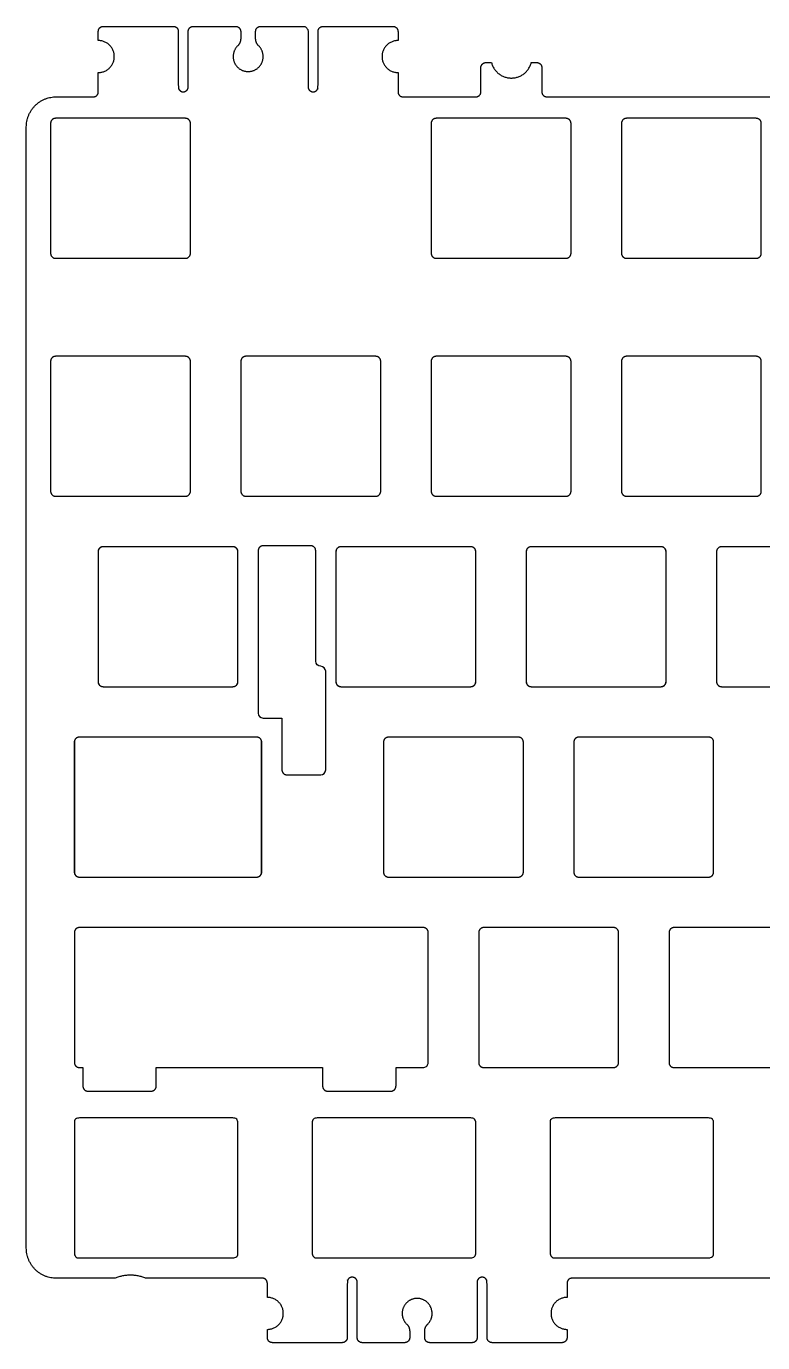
# Model space of a CAD drawing. Header units: millimetres. Extents: x 0 to 347, y 0 to 132.
# Drawn here: x 0 to 73.7, y 0 to 131.7 of the extents above; entities that cross this region are included whole.
import ezdxf

# ---------------------------------------------------------------- set-up
doc = ezdxf.new("R2010")
doc.units = ezdxf.units.MM
doc.layers.get('0').update_dxf_attribs({"color": 18, "true_color": 0x000000})
doc.layers.add('默认', color=18, linetype='Continuous', true_color=0x000000)

msp = doc.modelspace()

# ---------------------------------------------------------------- linework, layer by layer
at = {"color": 7, "true_color": 0xffffff}
for points in [[(21.19, 21.98, 0.162261), (21.06, 22.36, 0.189272), (20.89, 22.46, 0.045858), (20.69, 22.48), (13, 22.48), (5.31, 22.48, 0.162126), (4.93, 22.36, 0.188526), (4.82, 22.18, 0.044836), (4.81, 21.98), (4.81, 15.48), (4.81, 8.98, 0.162261), (4.93, 8.61, 0.189272), (5.1, 8.5, 0.045858), (5.31, 8.48), (13, 8.48), (20.69, 8.48, 0.162126), (21.06, 8.61, 0.188526), (21.17, 8.78, 0.044836), (21.19, 8.98), (21.19, 15.48), (21.19, 21.98)], [(28.62, 8.98, 0.162261), (28.74, 8.61, 0.189272), (28.92, 8.5, 0.045858), (29.12, 8.48), (36.81, 8.48), (44.5, 8.48, 0.162126), (44.87, 8.61, 0.188526), (44.98, 8.78, 0.044836), (45, 8.98), (45, 15.48), (45, 21.98, 0.162261), (44.87, 22.36, 0.189272), (44.7, 22.46, 0.045858), (44.5, 22.48), (36.81, 22.48), (29.12, 22.48, 0.162126), (28.74, 22.36, 0.188526), (28.64, 22.18, 0.044836), (28.62, 21.98), (28.62, 15.48), (28.62, 8.98)], [(68.81, 21.98, 0.162261), (68.69, 22.36, 0.189272), (68.51, 22.46, 0.045858), (68.31, 22.48), (60.62, 22.48), (52.93, 22.48, 0.162126), (52.56, 22.36, 0.188771), (52.45, 22.18, 0.044983), (52.43, 21.98), (52.43, 15.48), (52.43, 8.98, 0.162261), (52.56, 8.61, 0.189272), (52.73, 8.5, 0.045858), (52.93, 8.48), (60.62, 8.48), (68.31, 8.48, 0.162126), (68.69, 8.61, 0.188771), (68.79, 8.78, 0.044983), (68.81, 8.98), (68.81, 15.48), (68.81, 21.98)]]:
    msp.add_lwpolyline(points, format="xyb", dxfattribs=at)
at = {"layer": '默认', "color": 7}
for p, q in [((7.21, 125.14), (7.21, 127.07)), ((37.21, 127.07), (37.21, 125.14)), ((45.51, 125.14), (45.51, 127.57)), ((51.61, 127.57), (51.61, 125.14)), ((0, 9.45), (0, 121.64)), ((23.21, 79.23), (23.21, 62.99)), ((24.13, 4.53), (24.13, 5.95)), ((54.13, 5.95), (54.13, 4.53))]:
    msp.add_line(p, q, dxfattribs=at)
for points in [[(28.97, 68.17), (28.97, 79.23)], [(29.97, 57.31), (29.97, 67.17)], [(23.71, 62.49), (25.59, 62.49), (25.59, 57.31)], [(26.09, 56.81), (29.47, 56.81)], [(5.31, 27.53), (5.66, 27.53), (5.66, 25.68)], [(29.66, 27.53), (29.66, 25.68)]]:
    msp.add_lwpolyline(points, dxfattribs=at)
at = {"layer": '默认', "color": 7, "extrusion": (0, 0, -1)}
msp.add_arc((-29.47, 68.17), 0.5, 270.0301, 0, dxfattribs=at)
at = {"layer": '默认', "color": 7}
for centre, start, end in [((29.47, 67.17), 0, 89.9699), ((23.71, 62.99), 180, 270), ((29.47, 57.31), 270, 0)]:
    msp.add_arc(centre, 0.5, start, end, dxfattribs=at)
for points, weights, knots in [([(22.96, 131.19), (22.96, 131.4), (23.11, 131.55), (23.26, 131.69), (23.46, 131.69), (25.67, 131.69), (27.71, 131.69), (28.21, 131.69), (28.21, 131.19), (28.21, 129.65), (28.21, 125.64)], [1, 0.923804026725, 1, 0.923804026725, 1, 1, 1, 0.707107589194, 1, 1, 1], [191.230616, 191.230616, 191.230616, 191.623512, 191.623512, 192.016408, 192.016408, 196.104558, 196.104558, 196.889955, 196.889955, 200.895634, 200.895634, 200.895634]), ([(7.21, 131.19), (7.21, 131.4), (7.36, 131.55), (7.51, 131.69), (7.71, 131.69)], [1, 0.92387948544, 1, 0.92387948544, 1], [157.6837501, 157.6837501, 157.6837501, 158.0764493, 158.0764493, 158.4691485, 158.4691485, 158.4691485]), ([(14.71, 131.69), (14.92, 131.69), (15.07, 131.55), (15.21, 131.4), (15.21, 131.19)], [1, 0.923879360966, 1, 0.923879360966, 1], [165.4691386, 165.4691386, 165.4691386, 165.8618381, 165.8618381, 166.2545377, 166.2545377, 166.2545377]), ([(15.21, 131.19), (15.21, 129.65), (15.21, 125.64), (15.21, 125.43), (15.36, 125.29), (15.51, 125.14), (15.71, 125.14), (16.21, 125.14), (16.21, 125.64)], [1, 1, 1, 0.923879313885, 1, 0.923879313885, 1, 0.707107589127, 1], [166.254538, 166.254538, 166.254538, 170.260212, 170.260212, 170.652911, 170.652911, 171.045611, 171.045611, 171.831008, 171.831008, 171.831008]), ([(16.21, 125.64), (16.21, 129.65), (16.21, 131.19), (16.21, 131.69), (16.71, 131.69)], [1, 1, 1, 0.707106931179, 1], [171.831008, 171.831008, 171.831008, 175.836685, 175.836685, 176.622083, 176.622083, 176.622083]), ([(28.21, 125.64), (28.21, 125.14), (28.71, 125.14), (28.92, 125.14), (29.07, 125.29), (29.21, 125.43), (29.21, 125.64), (29.21, 129.65), (29.21, 131.19)], [1, 0.707107589127, 1, 0.923879313885, 1, 0.923879313885, 1, 1, 1], [200.895634, 200.895634, 200.895634, 201.681031, 201.681031, 202.07373, 202.07373, 202.46643, 202.46643, 206.472104, 206.472104, 206.472104]), ([(29.21, 131.19), (29.21, 131.4), (29.36, 131.55), (29.51, 131.69), (29.71, 131.69)], [1, 0.923879313893, 1, 0.923879313893, 1], [206.4721042, 206.4721042, 206.4721042, 206.8648038, 206.8648038, 207.2575035, 207.2575035, 207.2575035]), ([(7.21, 127.07), (8.81, 127.07), (8.81, 128.67), (8.81, 130.27), (7.21, 130.27)], [1, 0.707106781187, 1, 0.707106781187, 1], [151.230364, 151.230364, 151.230364, 153.743638, 153.743638, 156.256912, 156.256912, 156.256912]), ([(21.16, 129.74), (20.44, 129.03), (20.82, 128.1), (21.2, 127.17), (22.21, 127.17), (23.22, 127.17), (23.6, 128.1), (23.98, 129.03), (23.26, 129.74)], [1, 0.830077996868, 1, 0.830077996868, 1, 0.830077996868, 1, 0.830077996868, 1], [182.816472, 182.816472, 182.816472, 184.591119, 184.591119, 186.365765, 186.365765, 188.140411, 188.140411, 189.915058, 189.915058, 189.915058]), ([(37.21, 130.27), (35.61, 130.27), (35.61, 128.67), (35.61, 127.07), (37.21, 127.07)], [1, 0.707109321085, 1.00000718393, 0.707109321085, 1], [216.46973, 216.46973, 216.46973, 218.983004, 218.983004, 221.496278, 221.496278, 221.496278]), ([(46.57, 128.07), (46.96, 126.52), (48.56, 126.52), (50.16, 126.52), (50.55, 128.07)], [1, 0.82280332895, 1.08851835464, 0.82280332895, 1], [236.501871, 236.501871, 236.501871, 239.185638, 239.185638, 241.869405, 241.869405, 241.869405]), ([(24.13, 5.95), (24.13, 6.16), (23.98, 6.31), (23.83, 6.45), (23.63, 6.45)], [1, 0.923879131434, 1, 0.923879443408, 0.999999376055], [1.4267837, 1.4267837, 1.4267837, 1.8194846, 1.8194846, 2.2121839, 2.2121839, 2.2121839]), ([(33.13, 6.05), (33.13, 6.55), (32.63, 6.55), (32.42, 6.55), (32.27, 6.41), (32.13, 6.26), (32.13, 6.05), (32.13, 2.05), (32.13, 0.5)], [1, 0.707107589127, 1, 0.923879313885, 1, 0.923879313885, 1, 1, 1], [1207.157707, 1207.157707, 1207.157707, 1207.943104, 1207.943104, 1208.335804, 1208.335804, 1208.728504, 1208.728504, 1212.734178, 1212.734178, 1212.734178]), ([(33.63, 0), (33.13, 0), (33.13, 0.5), (33.13, 2.05), (33.13, 6.05)], [1, 0.707107589089, 1, 1, 1], [1202.366632, 1202.366632, 1202.366632, 1203.152029, 1203.152029, 1207.157707, 1207.157707, 1207.157707]), ([(45.13, 6.05), (45.13, 2.05), (45.13, 0.5), (45.13, 0), (44.63, 0)], [1, 1, 1, 0.707106931198, 1], [1177.770129, 1177.770129, 1177.770129, 1181.775806, 1181.775806, 1182.561204, 1182.561204, 1182.561204]), ([(46.13, 0.5), (46.13, 2.05), (46.13, 6.05), (46.13, 6.26), (45.98, 6.41), (45.83, 6.55), (45.63, 6.55), (45.13, 6.55), (45.13, 6.05)], [1, 1, 1, 0.923879313885, 1, 0.923879313885, 1, 0.707107589127, 1], [1172.193659, 1172.193659, 1172.193659, 1176.199332, 1176.199332, 1176.592032, 1176.592032, 1176.984732, 1176.984732, 1177.770129, 1177.770129, 1177.770129]), ([(24.13, 1.33), (25.73, 1.33), (25.73, 2.93), (25.73, 4.53), (24.13, 4.53)], [1, 0.707111860992, 1.00001436791, 0.707111860992, 1], [1221.901393, 1221.901393, 1221.901393, 1224.414667, 1224.414667, 1226.927941, 1226.927941, 1226.927941]), ([(40.18, 1.86), (40.9, 2.56), (40.51, 3.49), (40.13, 4.43), (39.13, 4.43), (38.12, 4.43), (37.74, 3.49), (37.36, 2.56), (38.08, 1.86)], [1, 0.830077996868, 1, 0.830077996869, 1, 0.830077996869, 1, 0.830077996869, 1], [1188.91708, 1188.91708, 1188.91708, 1190.691727, 1190.691727, 1192.466373, 1192.466373, 1194.241019, 1194.241019, 1196.015666, 1196.015666, 1196.015666]), ([(54.13, 4.53), (52.53, 4.53), (52.53, 2.93), (52.53, 1.33), (54.13, 1.33)], [1, 0.707109321085, 1.00000718393, 0.707109321085, 1], [1157.999895, 1157.999895, 1157.999895, 1160.513169, 1160.513169, 1163.026444, 1163.026444, 1163.026444]), ([(32.13, 0.5), (32.13, 0.29), (31.98, 0.15), (31.83, 0), (31.63, 0)], [1, 0.923879313896, 1, 0.923879313896, 1], [1212.7341777, 1212.7341777, 1212.7341777, 1213.1268774, 1213.1268774, 1213.519577, 1213.519577, 1213.519577]), ([(38.38, 0.5), (38.38, 0.29), (38.23, 0.15), (38.08, 0), (37.88, 0)], [1, 0.923804026725, 1, 0.923804026725, 1], [1197.3312236, 1197.3312236, 1197.3312236, 1197.72412, 1197.72412, 1198.1170163, 1198.1170163, 1198.1170163]), ([(46.63, 0), (46.42, 0), (46.27, 0.15), (46.13, 0.29), (46.13, 0.5)], [1, 0.923879360961, 1, 0.923879360961, 1], [1171.4082595, 1171.4082595, 1171.4082595, 1171.800959, 1171.800959, 1172.1936586, 1172.1936586, 1172.1936586]), ([(54.13, 0.5), (54.13, 0.29), (53.98, 0.15), (53.83, 0), (53.63, 0)], [1, 0.923879485441, 1, 0.923879485441, 1], [1163.6228709, 1163.6228709, 1163.6228709, 1164.0155701, 1164.0155701, 1164.4082693, 1164.4082693, 1164.4082693])]:
    msp.add_rational_spline(points, weights, degree=2, knots=knots, dxfattribs=at)
for points, degree in [([(7.21, 130.27), (7.21, 130.73), (7.21, 131.19)], 2), ([(7.71, 131.69), (11.21, 131.69), (14.71, 131.69)], 2), ([(21.46, 131.19), (21.46, 130.82), (21.46, 130.45)], 2), ([(22.96, 130.45), (22.96, 130.82), (22.96, 131.19)], 2), ([(29.71, 131.69), (33.21, 131.69), (36.71, 131.69)], 2), ([(37.21, 131.19), (37.21, 130.73), (37.21, 130.27)], 2), ([(46.01, 128.07), (46.29, 128.07), (46.57, 128.07)], 2), ([(50.55, 128.07), (50.83, 128.07), (51.11, 128.07)], 2), ([(3, 124.64), (4.55, 124.64), (6.71, 124.64)], 2), ([(15.93, 122.49), (9.43, 122.49), (2.93, 122.49)], 2), ([(54.03, 122.49), (47.53, 122.49), (41.03, 122.49)], 2), ([(73.08, 122.49), (66.58, 122.49), (60.08, 122.49)], 2), ([(2.43, 121.99), (2.43, 115.49), (2.43, 108.99)], 2), ([(16.43, 108.99), (16.43, 115.49), (16.43, 121.99)], 2), ([(40.53, 121.99), (40.53, 115.49), (40.53, 108.99)], 2), ([(54.53, 108.99), (54.53, 115.49), (54.53, 121.99)], 2), ([(59.58, 121.99), (59.58, 115.49), (59.58, 108.99)], 2), ([(73.58, 108.99), (73.58, 115.49), (73.58, 121.99)], 2), ([(2.93, 108.49), (9.43, 108.49), (15.93, 108.49)], 2), ([(41.03, 108.49), (47.53, 108.49), (54.03, 108.49)], 2), ([(60.08, 108.49), (66.58, 108.49), (73.08, 108.49)], 2), ([(2.43, 98.18), (2.43, 91.68), (2.43, 85.18)], 2), ([(15.93, 98.68), (9.43, 98.68), (2.93, 98.68)], 2), ([(16.43, 85.18), (16.43, 91.68), (16.43, 98.18)], 2), ([(21.48, 98.18), (21.48, 91.68), (21.48, 85.18)], 2), ([(34.98, 98.68), (28.48, 98.68), (21.98, 98.68)], 2), ([(35.48, 85.18), (35.48, 91.68), (35.48, 98.18)], 2), ([(40.53, 98.18), (40.53, 91.68), (40.53, 85.18)], 2), ([(54.03, 98.68), (47.53, 98.68), (41.03, 98.68)], 2), ([(54.53, 85.18), (54.53, 91.68), (54.53, 98.18)], 2), ([(59.58, 98.18), (59.58, 91.68), (59.58, 85.18)], 2), ([(73.08, 98.68), (66.58, 98.68), (60.08, 98.68)], 2), ([(73.58, 85.18), (73.58, 91.68), (73.58, 98.18)], 2), ([(2.93, 84.68), (9.43, 84.68), (15.93, 84.68)], 2), ([(21.98, 84.68), (28.48, 84.68), (34.98, 84.68)], 2), ([(41.03, 84.68), (47.53, 84.68), (54.03, 84.68)], 2), ([(60.08, 84.68), (66.58, 84.68), (73.08, 84.68)], 2), ([(7.18, 79.13), (7.18, 72.63), (7.18, 66.13)], 2), ([(7.19, 79.13), (7.19, 72.63), (7.19, 66.13)], 2), ([(20.68, 79.63), (14.18, 79.63), (7.68, 79.63)], 2), ([(20.69, 79.63), (14.19, 79.63), (7.69, 79.63)], 2), ([(21.18, 66.13), (21.18, 72.63), (21.18, 79.13)], 2), ([(21.19, 66.13), (21.19, 72.63), (21.19, 79.13)], 2), ([(28.47, 79.73), (26.09, 79.73), (23.71, 79.73)], 2), ([(30.99, 79.13), (30.99, 72.63), (30.99, 66.13)], 2), ([(31, 79.13), (31, 72.63), (31, 66.13)], 2), ([(44.49, 79.63), (37.99, 79.63), (31.49, 79.63)], 2), ([(44.5, 79.63), (38, 79.63), (31.5, 79.63)], 2), ([(44.99, 66.13), (44.99, 72.63), (44.99, 79.13)], 2), ([(45, 66.13), (45, 72.63), (45, 79.13)], 2), ([(50.04, 79.13), (50.04, 72.63), (50.04, 66.13)], 2), ([(50.05, 79.13), (50.05, 72.63), (50.05, 66.13)], 2), ([(63.54, 79.63), (57.04, 79.63), (50.54, 79.63)], 2), ([(63.55, 79.63), (57.05, 79.63), (50.55, 79.63)], 2), ([(64.04, 66.13), (64.04, 72.63), (64.04, 79.13)], 2), ([(64.05, 66.13), (64.05, 72.63), (64.05, 79.13)], 2), ([(69.1, 79.13), (69.1, 72.63), (69.1, 66.13)], 2), ([(82.6, 79.63), (76.1, 79.63), (69.6, 79.63)], 2), ([(7.68, 65.63), (14.18, 65.63), (20.68, 65.63)], 2), ([(7.69, 65.63), (14.19, 65.63), (20.69, 65.63)], 2), ([(31.49, 65.63), (37.99, 65.63), (44.49, 65.63)], 2), ([(31.5, 65.63), (38, 65.63), (44.5, 65.63)], 2), ([(50.54, 65.63), (57.04, 65.63), (63.54, 65.63)], 2), ([(50.55, 65.63), (57.05, 65.63), (63.55, 65.63)], 2), ([(69.6, 65.63), (76.1, 65.63), (82.6, 65.63)], 2), ([(23.07, 60.58), (14.19, 60.58), (5.31, 60.58)], 2), ([(49.26, 60.58), (42.76, 60.58), (36.26, 60.58)], 2), ([(68.31, 60.58), (61.81, 60.58), (55.31, 60.58)], 2), ([(4.8, 60.08), (4.8, 53.58), (4.8, 47.08)], 2), ([(4.81, 60.08), (4.81, 53.58), (4.81, 47.08)], 2), ([(23.06, 60.58), (14.18, 60.58), (5.3, 60.58)], 2), ([(23.56, 47.08), (23.56, 53.58), (23.56, 60.08)], 2), ([(23.57, 47.08), (23.57, 53.58), (23.57, 60.08)], 2), ([(35.76, 60.08), (35.76, 53.58), (35.76, 47.08)], 2), ([(35.76, 60.08), (35.76, 53.58), (35.76, 47.08)], 2), ([(49.26, 60.58), (42.76, 60.58), (36.26, 60.58)], 2), ([(49.76, 47.08), (49.76, 53.58), (49.76, 60.08)], 2), ([(49.76, 47.08), (49.76, 53.58), (49.76, 60.08)], 2), ([(54.81, 60.08), (54.81, 53.58), (54.81, 47.08)], 2), ([(54.81, 60.08), (54.81, 53.58), (54.81, 47.08)], 2), ([(68.81, 47.08), (68.81, 53.58), (68.81, 60.08)], 2), ([(5.3, 46.58), (14.18, 46.58), (23.06, 46.58)], 2), ([(5.31, 46.58), (14.19, 46.58), (23.07, 46.58)], 2), ([(36.26, 46.58), (42.76, 46.58), (49.26, 46.58)], 2), ([(36.26, 46.58), (42.76, 46.58), (49.26, 46.58)], 2), ([(55.31, 46.58), (61.81, 46.58), (68.31, 46.58)], 2), ([(4.81, 41.03), (4.81, 36.7), (4.81, 32.36), (4.81, 28.03)], 3), ([(40.24, 28.03), (40.24, 32.36), (40.24, 36.7), (40.24, 41.03)], 3), ([(45.29, 41.03), (45.29, 34.53), (45.29, 28.03)], 2), ([(58.79, 41.53), (52.29, 41.53), (45.79, 41.53)], 2), ([(59.29, 28.03), (59.29, 34.53), (59.29, 41.03)], 2), ([(64.34, 41.03), (64.34, 34.53), (64.34, 28.03)], 2), ([(77.84, 41.53), (71.34, 41.53), (64.84, 41.53)], 2), ([(13.01, 25.68), (13.01, 26.3), (13.01, 26.91), (13.01, 27.53)], 3), ([(37.01, 25.68), (37.01, 26.3), (37.01, 26.91), (37.01, 27.53)], 3), ([(45.79, 27.53), (52.29, 27.53), (58.79, 27.53)], 2), ([(64.84, 27.53), (71.34, 27.53), (77.84, 27.53)], 2), ([(6.18, 25.16), (8.28, 25.16), (10.38, 25.16), (12.48, 25.16)], 3), ([(30.18, 25.16), (32.28, 25.16), (34.38, 25.16), (36.48, 25.16)], 3), ([(23.63, 6.45), (17.78, 6.45), (11.94, 6.45)], 2), ([(99.55, 6.45), (77.09, 6.45), (54.63, 6.45)], 2), ([(24.13, 0.5), (24.13, 0.91), (24.13, 1.33)], 2), ([(54.13, 1.33), (54.13, 0.91), (54.13, 0.5)], 2), ([(31.63, 0), (28.13, 0), (24.63, 0)], 2), ([(38.38, 1.14), (38.38, 0.82), (38.38, 0.5)], 2), ([(39.88, 0.5), (39.88, 0.82), (39.88, 1.14)], 2), ([(44.63, 0), (42.5, 0), (40.38, 0)], 2), ([(53.63, 0), (50.13, 0), (46.63, 0)], 2)]:
    msp.add_open_spline(points, degree=degree, dxfattribs=at)
at = {"layer": '默认', "color": 7, "extrusion": (-1.765e-13, -9.7653e-08, -1)}
msp.add_open_spline([(16.71, 131.69), (18.76, 131.69), (20.96, 131.69)], degree=2, dxfattribs=at)
at = {"layer": '默认', "color": 7}
for points, weights, degree in [([(20.96, 131.69), (21.46, 131.69), (21.46, 131.19)], [1, 0.70710739093, 1], 2), ([(21.46, 130.45), (21.46, 130.03), (21.16, 129.74)], [1, 0.921954445729, 1], 2), ([(23.26, 129.74), (22.96, 130.03), (22.96, 130.45)], [1, 0.921954445729, 1], 2), ([(36.71, 131.69), (37.21, 131.69), (37.21, 131.19)], [1, 0.707106781185, 1], 2), ([(45.51, 127.57), (45.51, 128.07), (46.01, 128.07)], [1, 0.707106781196, 1], 2), ([(51.11, 128.07), (51.61, 128.07), (51.61, 127.57)], [1, 0.707106781188, 1], 2), ([(6.71, 124.64), (7.21, 124.64), (7.21, 125.14)], [1, 0.707106781264, 1], 2), ([(37.21, 125.14), (37.21, 124.64), (37.71, 124.64)], [1, 0.707106777826, 1], 2), ([(45.01, 124.64), (45.51, 124.64), (45.51, 125.14)], [1, 0.707106778366, 1], 2), ([(51.61, 125.14), (51.61, 124.64), (52.11, 124.64)], [1, 0.707106784968, 1], 2), ([(0, 121.64), (0, 124.64), (3, 124.64)], [1, 0.707106781185, 1], 2), ([(2.93, 122.49), (2.43, 122.49), (2.43, 121.99)], [1, 0.707106781187, 1], 2), ([(16.43, 121.99), (16.43, 122.49), (15.93, 122.49)], [1, 0.707106781187, 1], 2), ([(41.03, 122.49), (40.53, 122.49), (40.53, 121.99)], [1, 0.707106781187, 1], 2), ([(54.53, 121.99), (54.53, 122.49), (54.03, 122.49)], [1, 0.707106781187, 1], 2), ([(60.08, 122.49), (59.58, 122.49), (59.58, 121.99)], [1, 0.707106781187, 1], 2), ([(73.58, 121.99), (73.58, 122.49), (73.08, 122.49)], [1, 0.707106781187, 1], 2), ([(2.43, 108.99), (2.43, 108.49), (2.93, 108.49)], [1, 0.707106781187, 1], 2), ([(15.93, 108.49), (16.43, 108.49), (16.43, 108.99)], [1, 0.707106781187, 1], 2), ([(40.53, 108.99), (40.53, 108.49), (41.03, 108.49)], [1, 0.707106781187, 1], 2), ([(54.03, 108.49), (54.53, 108.49), (54.53, 108.99)], [1, 0.707106781187, 1], 2), ([(59.58, 108.99), (59.58, 108.49), (60.08, 108.49)], [1, 0.707106781187, 1], 2), ([(73.08, 108.49), (73.58, 108.49), (73.58, 108.99)], [1, 0.707106781187, 1], 2), ([(2.93, 98.68), (2.43, 98.68), (2.43, 98.18)], [1, 0.707106781187, 1], 2), ([(16.43, 98.18), (16.43, 98.68), (15.93, 98.68)], [1, 0.707106781187, 1], 2), ([(21.98, 98.68), (21.48, 98.68), (21.48, 98.18)], [1, 0.707106781187, 1], 2), ([(35.48, 98.18), (35.48, 98.68), (34.98, 98.68)], [1, 0.707106781189, 1], 2), ([(41.03, 98.68), (40.53, 98.68), (40.53, 98.18)], [1, 0.707106781187, 1], 2), ([(54.53, 98.18), (54.53, 98.68), (54.03, 98.68)], [1, 0.707106781187, 1], 2), ([(60.08, 98.68), (59.58, 98.68), (59.58, 98.18)], [1, 0.707106781187, 1], 2), ([(73.58, 98.18), (73.58, 98.68), (73.08, 98.68)], [1, 0.707106781188, 1], 2), ([(2.43, 85.18), (2.43, 84.68), (2.93, 84.68)], [1, 0.707106781184, 1], 2), ([(15.93, 84.68), (16.43, 84.68), (16.43, 85.18)], [1, 0.707106781185, 1], 2), ([(21.48, 85.18), (21.48, 84.68), (21.98, 84.68)], [1, 0.707106781186, 1], 2), ([(34.98, 84.68), (35.48, 84.68), (35.48, 85.18)], [1, 0.707106781186, 1], 2), ([(40.53, 85.18), (40.53, 84.68), (41.03, 84.68)], [1, 0.707106781186, 1], 2), ([(54.03, 84.68), (54.53, 84.68), (54.53, 85.18)], [1, 0.707106781188, 1], 2), ([(59.58, 85.18), (59.58, 84.68), (60.08, 84.68)], [1, 0.707106781186, 1], 2), ([(73.08, 84.68), (73.58, 84.68), (73.58, 85.18)], [1, 0.707106781188, 1], 2), ([(7.68, 79.63), (7.18, 79.63), (7.18, 79.13)], [1, 0.707106781187, 1], 2), ([(7.69, 79.63), (7.19, 79.63), (7.19, 79.13)], [1, 0.707106781187, 1], 2), ([(21.18, 79.13), (21.18, 79.63), (20.68, 79.63)], [1, 0.707106781188, 1], 2), ([(21.19, 79.13), (21.19, 79.63), (20.69, 79.63)], [1, 0.707106781188, 1], 2), ([(23.71, 79.73), (23.21, 79.73), (23.21, 79.23)], [1, 0.707106781187, 1], 2), ([(28.97, 79.23), (28.97, 79.73), (28.47, 79.73)], [1, 0.707106781187, 1], 2), ([(31.49, 79.63), (30.99, 79.63), (30.99, 79.13)], [1, 0.707106781187, 1], 2), ([(31.5, 79.63), (31, 79.63), (31, 79.13)], [1, 0.707106781187, 1], 2), ([(44.99, 79.13), (44.99, 79.63), (44.49, 79.63)], [1, 0.707106781189, 1], 2), ([(45, 79.13), (45, 79.63), (44.5, 79.63)], [1, 0.707106781189, 1], 2), ([(50.54, 79.63), (50.04, 79.63), (50.04, 79.13)], [1, 0.707106781187, 1], 2), ([(50.55, 79.63), (50.05, 79.63), (50.05, 79.13)], [1, 0.707106781187, 1], 2), ([(64.04, 79.13), (64.04, 79.63), (63.54, 79.63)], [1, 0.707106781187, 1], 2), ([(64.05, 79.13), (64.05, 79.63), (63.55, 79.63)], [1, 0.707106781187, 1], 2), ([(69.6, 79.63), (69.1, 79.63), (69.1, 79.13)], [1, 0.707106781186, 1], 2), ([(7.18, 66.13), (7.18, 65.63), (7.68, 65.63)], [1, 0.707106781184, 1], 2), ([(7.19, 66.13), (7.19, 65.63), (7.69, 65.63)], [1, 0.707106781184, 1], 2), ([(20.68, 65.63), (21.18, 65.63), (21.18, 66.13)], [1, 0.707106781188, 1], 2), ([(20.69, 65.63), (21.19, 65.63), (21.19, 66.13)], [1, 0.707106781188, 1], 2), ([(30.99, 66.13), (30.99, 65.63), (31.49, 65.63)], [1, 0.707106781186, 1], 2), ([(31, 66.13), (31, 65.63), (31.5, 65.63)], [1, 0.707106781186, 1], 2), ([(44.49, 65.63), (44.99, 65.63), (44.99, 66.13)], [1, 0.707106781187, 1], 2), ([(44.5, 65.63), (45, 65.63), (45, 66.13)], [1, 0.707106781187, 1], 2), ([(50.04, 66.13), (50.04, 65.63), (50.54, 65.63)], [1, 0.707106781185, 1], 2), ([(50.05, 66.13), (50.05, 65.63), (50.55, 65.63)], [1, 0.707106781185, 1], 2), ([(63.54, 65.63), (64.04, 65.63), (64.04, 66.13)], [1, 0.707106781185, 1], 2), ([(63.55, 65.63), (64.05, 65.63), (64.05, 66.13)], [1, 0.707106781185, 1], 2), ([(69.1, 66.13), (69.1, 65.63), (69.6, 65.63)], [1, 0.707106781186, 1], 2), ([(5.31, 60.58), (4.81, 60.58), (4.81, 60.08)], [1, 0.707106781186, 1], 2), ([(23.57, 60.08), (23.57, 60.58), (23.07, 60.58)], [1, 0.707106781186, 1], 2), ([(36.26, 60.58), (35.76, 60.58), (35.76, 60.08)], [1, 0.707106781187, 1], 2), ([(49.76, 60.08), (49.76, 60.58), (49.26, 60.58)], [1, 0.707106781187, 1], 2), ([(55.31, 60.58), (54.81, 60.58), (54.81, 60.08)], [1, 0.707106781186, 1], 2), ([(68.81, 60.08), (68.81, 60.58), (68.31, 60.58)], [1, 0.707106781188, 1], 2), ([(5.3, 60.58), (4.8, 60.58), (4.8, 60.08)], [1, 0.707106781186, 1], 2), ([(23.56, 60.08), (23.56, 60.58), (23.06, 60.58)], [1, 0.707106781186, 1], 2), ([(36.26, 60.58), (35.76, 60.58), (35.76, 60.08)], [1, 0.707106781187, 1], 2), ([(49.76, 60.08), (49.76, 60.58), (49.26, 60.58)], [1, 0.707106781187, 1], 2), ([(55.31, 60.58), (54.81, 60.58), (54.81, 60.08)], [1, 0.707106781186, 1], 2), ([(25.59, 57.31), (25.59, 56.81), (26.09, 56.81)], [1, 0.707106781187, 1], 2), ([(4.8, 47.08), (4.8, 46.58), (5.3, 46.58)], [1, 0.707106781188, 1], 2), ([(4.81, 47.08), (4.81, 46.58), (5.31, 46.58)], [1, 0.707106781188, 1], 2), ([(23.06, 46.58), (23.56, 46.58), (23.56, 47.08)], [1, 0.707106781189, 1], 2), ([(23.07, 46.58), (23.57, 46.58), (23.57, 47.08)], [1, 0.707106781189, 1], 2), ([(35.76, 47.08), (35.76, 46.58), (36.26, 46.58)], [1, 0.707106781186, 1], 2), ([(35.76, 47.08), (35.76, 46.58), (36.26, 46.58)], [1, 0.707106781186, 1], 2), ([(49.26, 46.58), (49.76, 46.58), (49.76, 47.08)], [1, 0.707106781187, 1], 2), ([(49.26, 46.58), (49.76, 46.58), (49.76, 47.08)], [1, 0.707106781187, 1], 2), ([(54.81, 47.08), (54.81, 46.58), (55.31, 46.58)], [1, 0.707106781186, 1], 2), ([(54.81, 47.08), (54.81, 46.58), (55.31, 46.58)], [1, 0.707106781186, 1], 2), ([(68.31, 46.58), (68.81, 46.58), (68.81, 47.08)], [1, 0.707106781187, 1], 2), ([(5.31, 41.53), (5.01, 41.53), (4.81, 41.32), (4.81, 41.03)], [1, 0.804737854126, 0.804737854126, 1], 3), ([(40.24, 41.03), (40.24, 41.32), (40.03, 41.53), (39.74, 41.53)], [1, 0.804737854125, 0.804737854125, 1], 3), ([(45.79, 41.53), (45.29, 41.53), (45.29, 41.03)], [1, 0.707106781188, 1], 2), ([(59.29, 41.03), (59.29, 41.53), (58.79, 41.53)], [1, 0.707106781189, 1], 2), ([(64.84, 41.53), (64.34, 41.53), (64.34, 41.03)], [1, 0.707106781186, 1], 2), ([(4.81, 28.03), (4.81, 27.74), (5.01, 27.53), (5.31, 27.53)], [1, 0.804737854127, 0.804737854127, 1], 3), ([(45.29, 28.03), (45.29, 27.53), (45.79, 27.53)], [1, 0.707106781186, 1], 2), ([(58.79, 27.53), (59.29, 27.53), (59.29, 28.03)], [1, 0.707106781186, 1], 2), ([(64.34, 28.03), (64.34, 27.53), (64.84, 27.53)], [1, 0.707106781186, 1], 2), ([(5.66, 25.68), (5.66, 25.37), (5.87, 25.16), (6.18, 25.16)], [1, 0.804737854125, 0.804737854125, 1], 3), ([(12.48, 25.16), (12.79, 25.16), (13.01, 25.37), (13.01, 25.68)], [1, 0.804737854128, 0.804737854128, 1], 3), ([(29.66, 25.68), (29.66, 25.37), (29.87, 25.16), (30.18, 25.16)], [1, 0.804737854125, 0.804737854125, 1], 3), ([(36.48, 25.16), (36.79, 25.16), (37.01, 25.37), (37.01, 25.68)], [1, 0.804737854124, 0.804737854124, 1], 3), ([(3, 6.45), (0, 6.45), (0, 9.45)], [1, 0.707106781186, 1], 2), ([(11.94, 6.45), (10.42, 7.08), (8.9, 6.45)], [1, 0.924931552933, 1], 2), ([(54.63, 6.45), (54.13, 6.45), (54.13, 5.95)], [1, 0.707106769657, 1], 2), ([(38.08, 1.86), (38.38, 1.56), (38.38, 1.14)], [1, 0.921954445728, 1], 2), ([(39.88, 1.14), (39.88, 1.56), (40.18, 1.86)], [1, 0.921954445729, 1], 2), ([(24.63, 0), (24.13, 0), (24.13, 0.5)], [1, 0.707106781185, 1], 2), ([(40.38, 0), (39.88, 0), (39.88, 0.5)], [1, 0.70710739093, 1], 2)]:
    msp.add_rational_spline(points, weights, degree=degree, dxfattribs=at)
at = {"layer": '默认', "color": 7, "extrusion": (9.1e-15, 1.38487e-06, 1)}
msp.add_open_spline([(37.71, 124.64), (41.36, 124.64), (45.01, 124.64)], degree=2, dxfattribs=at)
at = {"layer": '默认', "color": 7, "extrusion": (5e-16, 2.24287e-08, 1)}
msp.add_open_spline([(52.11, 124.64), (80.9, 124.64), (109.92, 124.64)], degree=2, dxfattribs=at)
at = {"layer": '默认', "color": 7, "extrusion": (0, -2.47674e-11, -1)}
msp.add_open_spline([(39.74, 41.53), (27.47, 41.53), (15.99, 41.53), (5.31, 41.53)], degree=3, dxfattribs=at)
at = {"layer": '默认', "color": 7}
for points, degree, knots in [([(37.01, 27.53), (37.17, 27.53), (37.33, 27.53), (37.49, 27.53), (37.64, 27.53), (37.79, 27.53), (37.94, 27.53), (38.1, 27.53), (38.26, 27.53), (38.42, 27.53), (38.5, 27.53), (38.58, 27.53), (38.66, 27.53), (38.73, 27.53), (38.8, 27.53), (38.87, 27.53), (38.95, 27.53), (39.04, 27.53), (39.12, 27.53), (39.2, 27.53), (39.28, 27.53), (39.36, 27.53), (39.43, 27.53), (39.51, 27.53), (39.59, 27.53), (39.66, 27.53), (39.72, 27.53), (39.79, 27.53), (39.85, 27.54), (39.91, 27.56), (39.97, 27.59), (40.03, 27.62), (40.08, 27.66), (40.12, 27.71), (40.19, 27.8), (40.24, 27.92), (40.24, 28.03)], 3, [118.356345, 118.356345, 118.356345, 118.356345, 118.840254, 118.840254, 118.840254, 119.286174, 119.286174, 119.286174, 119.771694, 119.771694, 119.771694, 120.006795, 120.006795, 120.006795, 120.219116, 120.219116, 120.219116, 120.470775, 120.470775, 120.470775, 120.706275, 120.706275, 120.706275, 120.942097, 120.942097, 120.942097, 121.136492, 121.136492, 121.136492, 121.332174, 121.332174, 121.332174, 121.526729, 121.526729, 121.526729, 121.882424, 121.882424, 121.882424, 121.882424]), ([(8.9, 6.45), (8.34, 6.45), (7.78, 6.45), (5.39, 6.45), (3, 6.45)], 2, [18.654505, 18.654505, 18.654505, 20.013872, 20.013872, 24.793809, 24.793809, 24.793809])]:
    msp.add_open_spline(points, degree=degree, knots=knots, dxfattribs=at)
at = {"layer": '默认', "color": 7, "extrusion": (4e-16, -7.11668e-11, -1)}
msp.add_open_spline([(13.01, 27.53), (18.37, 27.53), (23.92, 27.53), (29.66, 27.53)], degree=3, dxfattribs=at)
at = {"layer": '默认', "color": 7, "extrusion": (0, 6.33474e-09, 1)}
msp.add_open_spline([(37.88, 0), (35.75, 0), (33.63, 0)], degree=2, dxfattribs=at)

doc.saveas('drawing.dxf')
